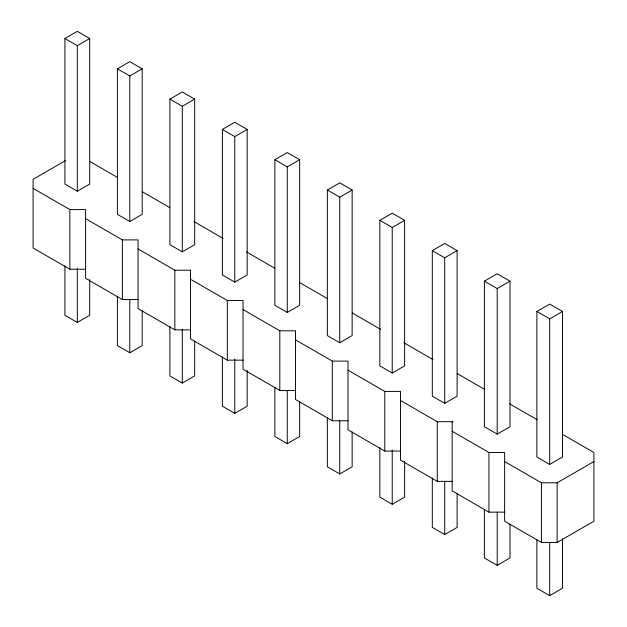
<?xml version="1.0" encoding="UTF-8"?>
<svg xmlns="http://www.w3.org/2000/svg" width="627" height="627" viewBox="0 0 627 627"><rect width="100%" height="100%" fill="white"/><g stroke="black" fill="none" stroke-linecap="round" stroke-linejoin="round"><path stroke-width="0.94" d="M64.91 38.506L77.309 31.35L89.708 38.506L89.708 184.064L77.309 191.219L64.91 184.064L64.91 38.506L77.309 45.669L89.708 38.506M117.398 68.813L129.797 61.65L142.196 68.813L142.196 214.363L129.797 221.519L117.398 214.363L117.398 68.813L129.797 75.969L142.196 68.813M169.886 99.113L182.285 91.957L194.683 99.113L194.683 244.663L182.285 251.827L169.886 244.663L169.886 99.113L182.285 106.269L194.683 99.113M65.702 160.457L33.09 179.291L33.09 248.01L69.871 269.242L85.578 269.242M222.373 129.421L234.772 122.257L247.171 129.421L247.171 274.971L234.772 282.126L222.373 274.971L222.373 129.421L234.772 136.576L247.171 129.421M274.861 159.72L287.26 152.565L299.651 159.72L299.651 305.271L287.26 312.434L274.861 305.271L274.861 159.72L287.26 166.876L299.651 159.72M64.91 265.958L64.91 315.287L77.309 322.443L89.708 315.287L89.708 279.501M327.349 190.02L339.74 182.865L352.139 190.02L352.139 335.578L339.74 342.734L327.349 335.578L327.349 190.02L339.74 197.184L352.139 190.02M117.398 296.265L117.398 345.587L129.797 352.75L142.196 345.587L142.196 310.773M379.829 220.328L392.228 213.172L404.627 220.328L404.627 365.878L392.228 373.034L379.829 365.878L379.829 220.328L392.228 227.483L404.627 220.328M169.886 326.565L169.886 375.894L182.285 383.05L194.683 375.894L194.683 341.072M432.316 250.628L444.715 243.472L457.114 250.628L457.114 396.186L444.715 403.341L432.316 396.186L432.316 250.628L444.715 257.791L457.114 250.628M222.373 356.865L222.373 406.194L234.772 413.358L247.171 406.194L247.171 370.408M484.389 281.17L497.203 273.772L510.017 281.17L510.017 426.721L497.203 434.119L484.389 426.721L484.389 281.17L497.203 288.569L510.017 281.17M274.861 387.172L274.861 436.502L287.26 443.657L299.651 436.502L299.651 401.68M536.877 311.478L549.691 304.079L562.505 311.478L562.505 457.028L549.691 464.427L536.877 457.028L536.877 311.478L549.691 318.869L562.505 311.478M327.349 417.472L327.349 466.801L339.74 473.957L352.139 466.801L352.139 431.979M379.829 447.78L379.829 497.109L392.228 504.265L404.627 497.109L404.627 461.315M432.316 478.08L432.316 527.409L444.715 534.565L457.114 527.409L457.114 493.559M504.641 461.558L541.422 482.798L557.129 482.798L593.91 461.558M484.389 509.586L484.389 557.952L497.203 565.35L510.017 557.952L510.017 524.101M452.153 431.258L488.942 452.49L504.641 452.49L504.641 521.209L541.422 542.449L557.129 542.449L593.91 521.209L593.91 452.49L562.145 434.15M536.877 539.894L536.877 588.251L549.691 595.65L562.505 588.251L562.505 538.922M33.09 188.359L69.871 209.59L85.578 209.59L85.578 278.31L122.359 299.549L138.058 299.549M85.578 218.658L122.359 239.898L138.058 239.898L138.058 308.617L174.847 329.849L190.545 329.849M138.058 248.958L174.847 270.198L190.545 270.198L190.545 338.917L227.327 360.157L243.033 360.157M190.545 279.266L227.327 300.498L243.033 300.498L243.033 369.217L279.814 390.456L295.521 390.456M243.033 309.566L279.814 330.805L295.521 330.805L295.521 399.524L332.302 420.756L348.009 420.756M295.521 339.873L332.302 361.105L348.009 361.105L348.009 429.824L384.79 451.064L400.496 451.064M348.009 370.173L384.79 391.413L400.496 391.413L400.496 460.132L437.278 481.364L452.059 481.364M400.496 400.481L437.278 421.712L452.984 421.712L452.153 422.19L452.153 490.91L488.942 512.149L504.641 512.149M89.763 161.429L117.351 177.355M142.251 191.729L169.839 207.655M193.9 221.55L223.157 238.44M246.387 251.85L274.814 268.262M299.714 282.636L327.302 298.562M352.202 312.944L380.62 329.347M403.851 342.757L433.108 359.655M457.169 373.543L484.757 389.477M509.657 403.851L537.245 419.776M557.129 482.798L557.129 542.449M549.691 318.869L549.691 464.427M549.691 542.457L549.691 595.65M541.422 482.798L541.422 542.449M497.203 288.569L497.203 434.119M497.203 512.149L497.203 565.35M488.942 452.49L488.942 512.149M444.715 257.791L444.715 403.341M444.715 481.371L444.715 534.565M437.278 421.712L437.278 481.364M392.228 227.483L392.228 373.034M392.228 450.1L392.228 504.265M384.79 391.413L384.79 451.064M339.74 197.184L339.74 342.734M339.74 420.764L339.74 473.957M332.302 361.105L332.302 420.756M287.26 166.876L287.26 312.434M287.26 390.464L287.26 443.657M279.814 330.805L279.814 390.456M234.772 136.576L234.772 282.126M234.772 359.193L234.772 413.358M227.327 300.498L227.327 360.157M182.285 106.269L182.285 251.827M182.285 329.857L182.285 383.05M174.847 270.198L174.847 329.849M129.797 75.969L129.797 221.519M129.797 299.549L129.797 352.75M122.359 239.898L122.359 299.549M77.309 45.669L77.309 191.219M77.309 268.278L77.309 322.443M69.871 209.59L69.871 269.242"/></g></svg>
